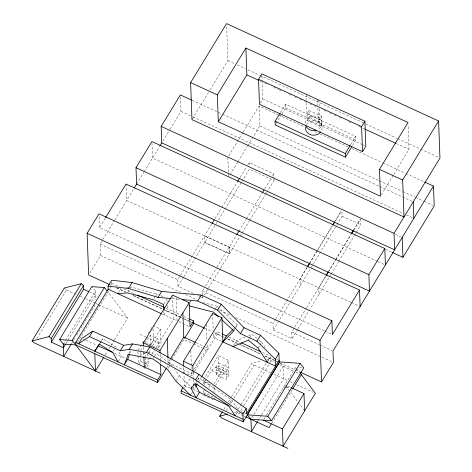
<?xml version="1.0" encoding="UTF-8"?>
<svg xmlns="http://www.w3.org/2000/svg" width="472" height="472" viewBox="0 0 472 472"><rect width="100%" height="100%" fill="white"/><g stroke="black" fill="none" stroke-linecap="round" stroke-linejoin="round"><path stroke-width="0.35" stroke-dasharray="2.36 1.77" d="M129.77 353.493L130.95 350.236M140.674 350.619L142.573 346.743M148.851 352.791L150.757 348.92M307.142 267.282L299.974 279.176L300.216 285.749L291.094 300.723M309.402 263.523L332.141 225.781M334.335 222.135L341.079 210.937M300.216 285.749L310.871 268.061M311.249 267.429L312.771 264.904M313.154 264.273L336.365 225.74M336.743 225.109L342.07 216.264L341.858 210.418M325.898 275.872L318.771 287.708L319.013 294.28L309.874 309.278M328.152 272.137L335.291 260.284M335.663 259.659L350.885 234.389M353.457 230.124L360.201 218.925M319.013 294.28L329.285 277.223M329.662 276.592L330.807 274.698M331.185 274.067L338.418 262.066M338.796 261.435L354.018 236.165M354.395 235.534L355.917 233.003M356.301 232.371L360.868 224.796L360.679 219.681M324.352 330.878L99.498 227.598L105.185 218.265M36.887 338.507L66.475 289.944L64.292 288.032M89.792 273.093L100.518 255.488L100.099 244.053L102.377 240.319M102.754 239.699L114.507 220.412M114.885 219.787L133.918 188.552M136.597 184.157L143.801 172.333M144.184 171.708L159.542 146.503M162.887 141.016L169.66 129.888M170.038 129.275L180.959 111.357L180.381 95.615M192.334 119.021L209.597 90.695M209.975 90.064L227.917 60.622L226.613 25.051M63.283 344.053L65.177 340.943M65.555 340.318L95.527 291.13L91.822 286.651M66.074 343.368L67.59 340.878M67.968 340.259L95.663 294.805L89.951 292.18M71.325 343.97L73.219 340.855M73.597 340.229L74.735 338.365M76.635 335.25L95.226 304.741M77.349 342.466L109.964 288.941M110.348 288.309L111.115 287.053M118.566 292.481L121.092 288.339M127.711 292.292L129.877 288.746M130.237 288.156L130.956 286.97L158.108 294.422M99.81 343.616L100.914 341.805M101.279 341.203L102.754 338.784L115.982 346.967L116.702 348.236M105.315 354.802L107.215 351.687M109.115 348.572L110.631 346.082M111.008 345.463L114.041 340.477M114.425 339.858L127.7 318.063L108.076 292.032M260.196 103.108L262.768 98.896L262.143 81.969M242.868 132.65L227.828 157.335L228.507 175.82M243.245 132.03L259.11 105.999L277.813 114.59M113.404 351.197L115.245 348.177M153.919 298.552L155.359 296.186M155.719 295.596L156.804 293.82M230.088 174.734L237.717 162.215M238.094 161.589L247.251 146.568M247.629 145.942L259.836 125.906L259.11 105.999M118.419 361.304L121.363 356.472L118.136 350.767M128.844 353.156L130.313 350.743M193.337 293.342L178.009 286.297L177.767 279.725L180.056 275.967M180.44 275.335L211.639 224.141M215.025 218.583L221.468 208.005M221.846 207.379L237.209 182.174M240.177 177.301L246.602 166.752M247.706 164.946L249.151 162.569L273.807 173.897L273.972 178.28M280.327 112.69L285.56 104.094L355.746 136.331L355.882 139.977L352.513 145.506M163.99 303.938L167.235 298.617L167.336 301.372M143.494 341.079L137.824 350.377L138.007 355.339M148.403 333.02L151.801 327.444M275.972 123.699L281.583 114.495M281.955 113.882L285.696 107.74L285.56 104.094M178.009 286.297L183.354 277.524M183.738 276.899L215.81 224.253M216.194 223.628L216.955 222.377M218.483 219.869L241.381 182.298M241.758 181.673L249.393 169.147L274.049 180.469L267.193 191.726M140.349 355.965L142.19 352.944M138.709 364.714L140.727 361.399L140.591 357.782M150.662 345.162L160.48 329.049L153.559 325.869M144.279 366.998L148.875 359.446M149.258 358.82L151.176 355.676M151.559 355.044L154.244 350.643M156.161 347.492L173.413 319.184L172.581 296.505M146.928 367.074L148.273 364.868L148.06 359.074M160.48 329.049L161.029 343.94L158.285 348.436L157.937 338.872L150.385 335.403L144.792 342.224M153.306 358.372L154.415 356.561M154.781 355.959L156.25 353.54L170.84 363.995L172.109 365.753M189.892 302.605L190.611 301.425M308.965 110.477L306.977 113.734L319.656 119.563L321.644 116.301L308.965 110.477L309.207 117.174L307.219 120.437L319.904 126.26L321.892 122.997L309.207 117.174L307.532 118.389L305.502 121.717A8.307 7.257 -2.1 0 0 305.29 123.605M202.559 294.705L202.423 291.053L203.951 288.545M205.479 286.038L216.559 267.854M216.937 267.229L236.313 235.434M238.92 231.15L246.124 219.327M246.508 218.707L261.866 193.502M264.833 188.623L271.264 178.074M272.362 176.268L273.807 173.897M201.332 297.012L202.665 297.625L203.81 295.743M204.193 295.118L220.235 268.786M220.619 268.161L239.758 236.755M240.136 236.13L241.658 233.628M242.042 233.003L249.281 221.12M249.664 220.495L265.288 194.853M265.665 194.228L266.81 192.352M192.375 372.266L191.614 373.517L168.15 362.738L170.056 359.611M166.728 367.694L168.238 365.216M169 363.965L171.289 360.213M171.666 359.587L183.868 339.569L192.995 343.758M168.262 368.219L170.103 365.198M214.135 310.906L214.854 309.726M215.22 309.136L217.02 306.175L218.093 307.166M176.345 380.55L179.289 375.718L174.64 369.269M183.632 386.621L184.369 385.412L183.974 374.62M194.281 369.139L207.243 347.87L205.285 346.967M221.51 341.28L213.497 337.598L217.102 331.686L221.775 333.834M184.54 387.754L190.953 377.234M183.23 372.101L191.703 375.995L194.375 371.617M194.753 370.992L217.197 334.164L217.102 331.686M193.213 384.591L195.85 381.217M195.98 382.934L197.455 380.515M197.821 379.913L198.924 378.101L231.498 399.855L237.652 409.041M198.83 392.055L193.709 389.701L195.243 387.188M198.311 382.155L200.995 377.748M191.296 394.002L193.137 390.981M203.29 383.931L203.161 380.385L218.27 355.593L228.418 360.254L228.69 367.7L226.076 371.989L215.928 367.328L215.91 366.909L226.058 371.576L226.076 371.989M233.876 330.907L234.956 329.132M235.316 328.541L237.481 324.996L218.636 307.661M204.718 385.046L204.606 382.102L211.68 370.496L215.91 366.909M350.513 144.928L355.746 136.331M215.928 367.328L218.542 363.033L218.27 355.593M216.028 370.131L218.642 365.841L228.796 370.502L228.961 375.14L226.348 379.435L216.2 374.774L216.028 370.131L226.177 374.797L226.348 379.435M233.74 345.38L236.625 340.648L245.9 336.796M204.034 394.739L205.013 393.135L204.877 389.453M216.2 374.774L218.813 370.479L218.642 365.841M208.978 387.364L210.081 385.553M214.064 383.807L228.418 360.254M215.503 385.541L221.828 375.157L226.058 371.576M226.177 374.797L228.796 370.502M248.266 340.235L249.346 338.459M249.706 337.869L251.865 334.318L257.34 338.707M214.182 399.401L215.161 397.796L205.013 393.135M297.69 329.273L291.979 338.648L273.229 330.034L272.993 323.462L275.27 319.721M275.654 319.096L307.207 267.311M309.49 263.565L316.694 251.741M317.072 251.116L332.43 225.911M335.403 221.038L341.828 210.488M258.113 348.129L259.553 345.764M259.913 345.174L261.712 342.218L257.883 339.144M223.875 409.324L226.153 405.59M228.43 401.849L231.085 397.495M231.463 396.869L251.948 363.245L261.152 360.885M273.229 330.034L290.717 301.342M229.657 402.876L231.498 399.855M226.442 410.611L228.336 407.501M230.613 403.761L233.646 398.781M234.029 398.161L254.137 365.157L251.948 363.245M234.566 412.363L236.69 411.814L237.829 409.95M238.207 409.324L240.862 404.964M241.239 404.345L267.417 361.381M267.801 360.761L268.94 358.891L271.123 360.803L274.297 362.26M267.441 362.378L270.686 357.05M235.9 414.493L237.74 411.472M243.322 415.767L238.873 413.726L240.39 411.236M240.773 410.616L243.428 406.256M243.806 405.631L269.984 362.673M270.362 362.048L271.123 360.803M291.979 338.648L291.737 332.076L306.204 308.328M306.588 307.703L325.963 275.902M328.612 271.553L335.439 260.349M335.816 259.73L351.18 234.525M353.77 230.265L360.578 219.096M298.068 328.648L309.49 309.903M381.217 194.96L393.394 174.97M393.778 174.345L409 149.364L408.091 124.679M251.7 418.021L253.594 414.912M253.977 414.286L283.188 366.343L279.483 361.871M257.842 421.053L261.258 415.448M261.635 414.823L283.642 378.709L283.188 366.343M263.866 419.549L266.137 415.82M266.515 415.201L295.738 367.245M271.736 423.272L292.522 389.158M99.657 343.457L102.754 338.784M189.992 302.003L191.266 300.239M152.344 345.693L157.937 338.872M197.904 379.14L198.924 378.101M233.469 328.99L234.973 327.491M235.475 326.99L237.481 324.996M248.555 335.698L251.865 334.318M266.816 359.434L268.94 358.891M126.567 287.33L129.493 287.094M299.401 367.505L303.791 367.824M283.548 387.246L285.743 387.406M286.48 387.459L291.607 387.831M172.658 298.688L179.679 299.337M147.883 351.988L156.25 353.54M202.948 302.552L217.02 306.175M342.07 216.264L360.868 224.796M350.784 302.239L126.638 200.5L126.065 184.758M351.451 302.54L359.457 306.175M204.748 242.419L229.404 253.741L229.162 247.169L204.506 235.841L204.748 242.419L229.469 253.635L229.227 247.062M227.917 60.622L234.608 63.696M237.28 64.924L245.31 68.611M247.983 69.838L259.358 75.066M260.025 75.373L363.033 122.685M365.712 123.912L397.147 138.349M397.819 138.662L419.891 148.798M420.558 149.105L439.29 157.707M259.594 80.741L261.606 81.662M264.957 83.202L268.303 84.742M273.666 87.202L278.356 89.355M279.023 89.662L281.035 90.589M289.07 94.282L291.082 95.202M294.434 96.742L296.445 97.663M299.791 99.203L301.803 100.129M304.481 101.356L306.493 102.282M309.844 103.816L313.19 105.356M313.862 105.663L315.874 106.589M323.91 110.283L325.922 111.203M329.273 112.743L331.279 113.663M333.964 114.897L335.97 115.823M339.321 117.357L341.333 118.283M348.702 121.67L351.38 122.897M358.749 126.284L362.101 127.823M362.773 128.13L364.113 128.744M396.268 143.517L409 149.364M285.696 107.74L355.882 139.977M262.768 98.896L362.496 144.697M363.163 145.004L364.496 145.618M278.48 114.897L304.54 126.868M314.558 131.47L317.231 132.697M319.904 133.924L347.964 146.816M351.97 148.656L382.037 162.462M382.703 162.769L405.418 173.2M406.085 173.507L424.127 181.797M259.836 125.906L378.756 180.528M379.423 180.835L402.138 191.266M402.811 191.573L414.835 197.101M415.502 197.408L423.52 201.09M424.186 201.397L432.871 205.385M192.08 100.288L221.934 114M222.601 114.307L379.122 186.198M379.795 186.505L412.569 201.556M180.959 111.357L192.263 116.549M192.924 116.85L403.153 213.409M406.492 214.943L413.171 218.011M395.548 234.366L400.87 236.814M385.559 249.352L391.571 252.113M377.423 261.317L152.527 158.02L152.002 143.706M378.09 261.624L385.406 264.981M325.019 331.185L331.71 334.259M100.099 244.053L177.767 279.725M202.423 291.053L272.993 323.462M291.737 332.076L319.013 344.601M319.68 344.908L332.317 350.714M197.998 295.484L200.665 296.705M100.518 255.488L180.156 292.068M185.508 294.528L196.889 299.75M219.639 310.204L231.014 315.426M235.699 317.579L332.064 361.841M160.716 295.62L163.324 296.817M111.787 283.312L119.516 286.864M124.124 288.982L136.166 294.51M165.607 308.033L180.658 314.948M183.903 316.435L189.095 318.818M228.991 337.144L239.935 342.171M262.444 352.507L270.385 356.159M276.663 359.039L277.908 359.611M110.059 284.817L111.398 285.43M116.749 287.89L126.118 292.192M133.482 295.578L162.923 309.101M163.595 309.408L182.334 318.016M183 318.323L191.703 322.317M204.417 328.158L211.775 331.539M214.453 332.766L221.816 336.147M222.483 336.453L224.495 337.38M227.84 338.914L237.876 343.527M238.543 343.834L260.627 353.976M264.644 355.817L277.359 361.658M280.038 362.891L294.758 369.653M295.431 369.959L299.443 371.806M116.537 287.932L125.186 291.902M133.175 295.572L180.416 317.272M181.083 317.579L183.744 318.801M184.41 319.107L193.06 323.078M217.197 334.164L221.864 336.312M227.87 339.067L237.209 343.356M239.882 344.584L260.562 354.083M265.234 356.23L278.58 362.36M279.377 364.596L293.56 371.11M296.156 372.302L299.401 373.789M162.002 313.945L177.053 320.86L176.209 297.867M179 321.751L182.245 323.243M182.894 323.544L189.384 326.524M254.137 365.157L270.527 372.685M273.807 374.196L287.607 380.532M290.25 381.748L293.555 383.264M296.858 384.78L312.718 392.067M196.163 342.778L204.636 346.672M285 384.869L286.964 385.772M287.619 386.072L290.239 387.276M193.644 344.058L202.116 347.952M202.771 348.253L207.332 350.348L207.084 343.48M66.475 289.944L75.656 294.156M80.246 296.268L84.836 298.375M85.491 298.676L95.326 303.195M95.981 303.496L97.964 304.405M98.624 304.711L127.7 318.063M218.542 363.033L228.69 367.7M140.166 334.359L145.494 336.801M146.161 337.108L161.029 343.94M218.813 370.479L228.961 375.14M211.68 370.496L221.828 375.157M145.423 342.513L157.66 348.147M143.5 352.708L147.901 354.732L148.037 358.348M142.857 352.684L145.376 353.841L145.476 356.679M203.161 380.385L208.235 382.715M204.606 382.102L212.217 385.6M140.727 361.399L144.503 363.133M145.128 363.422L148.273 364.868M83.184 338.937L85.131 339.834M85.78 340.129L97.462 345.498M114.72 353.422L125.764 358.496M184.369 385.412L190.375 388.173M229.876 406.315L231.197 406.923M241.121 411.478L243.109 412.392M243.77 412.693L245.759 413.608M143.405 367.576L145.293 368.443M203.709 395.276L210.683 398.48M211.32 398.769L213.22 399.642M243.953 416.062L245.228 416.646M236.69 411.814L238.873 413.726M179.289 375.718L190.535 386.562M191.066 387.069L193.868 389.778M296.599 368.39L299.62 372.396M285.861 386.013L297.614 401.601M298.05 402.185L303.75 409.737M261.712 342.218L265.211 347.557M321.644 116.301L322.063 127.664M318.942 100.093L319.155 105.864M319.261 108.749L319.904 126.26M317.585 99.474L317.798 105.238M317.904 108.123L318.506 124.496M306.263 94.27L306.476 100.04M306.576 102.92L307.219 120.437M273.996 179.012L274.049 180.469M261.93 76.08L262.119 81.231M249.151 162.569L249.257 165.495M212.612 313.455L213.202 329.55M213.368 333.94L213.497 337.598M214.784 387.5L214.972 392.645M213.362 386.462L213.545 391.43M206.382 324.459L206.972 340.554M202.582 295.431L202.665 297.625M203.526 390.309L203.633 393.147M193.083 372.561L193.319 378.957M193.343 379.671L193.579 386.067M193.603 386.774L193.709 389.701M190.782 350.838L191.425 368.396M191.561 372.054L191.703 375.995M183.702 367.346L183.944 373.895M167.489 305.508L167.613 308.953L164.008 314.865L163.884 311.42M167.985 358.348L168.15 362.738M160.15 354.183L160.362 360.042M160.392 360.767L160.498 363.688M153.064 329.126L153.477 340.471L150.739 344.967L150.385 335.403M145.506 357.387L145.842 366.602M143.553 347.185L143.7 351.209M143.748 352.643L143.883 356.23M140.379 351.988L140.567 357.056M138.036 356.047L138.296 363.139M111.746 282.073L111.882 285.79M99.096 216.725L99.498 227.598M95.527 291.13L95.851 299.873M306.44 124.608A8.307 7.257 -2.1 0 1 317.361 121.392A8.307 7.257 -2.1 0 1 321.397 130.762M309.207 117.174A8.307 7.257 -2.1 0 1 320.647 119.41A8.307 7.257 -2.1 0 1 317.969 129.434"/><path stroke-width="0.71" d="M190.558 395.212L175.973 381.152L167.53 369.428L152.94 358.98L128.107 354.366L124.342 364.797L127.652 359.363L129.535 354.147M307.52 266.656L309.402 263.523M332.506 225.173L334.335 222.135M326.276 275.253L328.152 272.137M351.616 233.174L353.08 230.743M109.392 284.51L88.642 274.981L87.114 233.315L98.99 213.822L331.875 320.789L332.382 334.565L359.522 290.02L126.036 184.045L105.563 217.645M134.302 187.927L136.597 184.157L135.995 167.702L151.919 141.565L384.804 248.526L385.406 264.981M159.908 145.895L161.754 142.868L161.153 126.413L180.351 94.901L191.425 99.987M100.235 373.187L34.226 342.867L32.043 340.955L64.292 288.032L81.278 283.678L83.461 285.589L83.597 289.259L51.348 342.188L63.413 347.728L65.691 343.994M438.6 120.991L402.646 179.991L404.008 217.014L191.968 119.622L190.611 82.6L226.56 23.6L438.6 120.991L439.957 158.014L394.037 233.374L394.639 249.83L161.754 142.868M32.043 340.955L49.029 336.601L81.278 283.678M51.348 342.188L51.218 338.512L83.461 285.589M70.942 344.589L63.738 356.419L63.283 344.053L59.572 339.58L91.822 286.651L104.371 287.554L107.15 290.911M217.338 94.878L245.882 48.032L408.014 122.502L379.47 169.348L380.456 196.204L218.324 121.735L217.338 94.878L190.611 82.6M59.572 339.58L72.122 340.477L104.371 287.554M103.799 357.292L95.456 370.986L75.833 344.955L75.738 342.477L108.182 289.23L108.07 286.12L111.675 280.209L132.125 282.569L161.589 291.425L201.296 295.077L221.209 304.222L244.012 327.716L260.544 335.309L278.905 353.304L279.247 362.667L243.198 421.826L181.148 393.323L181.053 390.846L182.894 387.825M218.324 121.735L246.868 74.895L245.882 48.032M92.772 331.155L81.886 338.341L78.576 343.775L89.456 336.589L92.772 331.155L123.635 345.333L132.502 343.929L149.754 346.932L198.901 374.426L246.225 408.604L246.419 413.914L279.153 360.183M108.07 286.12L128.52 288.481L132.125 282.569M258.544 79.296L261.848 73.874L364.909 121.21L365.829 146.231L362.526 151.654L259.464 104.312L258.544 79.296L361.605 126.632L362.526 151.654M97.745 346.395L94.801 351.227L99.439 344.218L112.672 352.401L118.053 361.912M89.456 336.589L120.319 350.767L123.635 345.333M128.52 288.481L157.984 297.342L161.589 291.425M120.319 350.767L129.186 349.363L132.502 343.929M212.011 223.522L214.264 219.828M237.575 181.567L239.422 178.54M351.77 146.733L345.41 157.164L275.223 124.927L275.087 121.28L279.949 113.304M143.5 345.84L143.394 342.855L172.522 295.041L189.148 302.682L190.033 326.819L193.638 320.907L189.744 319.119M129.186 349.363L146.444 352.366L149.754 346.932M160.096 352.714L160.014 350.489L189.148 302.682M236.684 234.826L238.92 231.15M262.231 192.895L264.078 189.862M182.416 299.584L197.691 300.988L201.296 295.077M63.283 344.053L75.833 344.955L157.677 382.55L157.589 380.066L160.899 374.632L160.527 364.419M170.433 358.986L183.773 337.091L182.888 312.948M157.677 382.55L166.35 368.313M184.623 338.324L193.727 323.385L193.638 320.907M183.649 365.894L183.484 361.269L212.612 313.455L221.958 317.75L222.843 341.893L275.554 366.101L275.3 359.216L278.905 353.304M275.3 359.216L256.945 341.226L240.413 333.627L217.604 310.139L221.209 304.222M193.03 371.139L192.824 365.564L221.958 317.75M243.198 421.826L242.909 414.038L195.585 379.86L198.901 374.426M195.001 384.055L199.45 392.338L196.134 397.772L191.001 388.214L191.738 387.005M195.626 386.556L197.16 384.043M201.379 377.122L226.448 335.976L232.967 329.486M361.605 126.632L364.909 121.21M345.41 157.164L345.274 153.518L350.136 145.541M240.413 333.627L244.012 327.716M256.945 341.226L260.544 335.309M307.585 266.686L309.49 263.565M333.167 224.702L334.648 222.277M287.89 448.4L221.887 418.086L219.704 416.174L222.359 411.814M326.341 275.282L328.235 272.173M351.917 233.31L353.392 230.885M242.909 414.038L246.225 408.604M247.234 414.794L279.483 361.871L300.086 363.346L303.791 367.824L271.548 420.747L250.939 419.272L247.234 414.794L267.836 416.274L271.548 420.747M257.464 421.673L251.393 431.638L250.939 419.272M267.836 416.274L300.086 363.346M300.115 372.113L321.526 381.948L319.998 340.277L331.875 320.789M271.359 423.891L269.093 427.608L245.859 416.935M292.905 388.527L301.342 374.685M136.597 184.157L369.482 291.118L368.88 274.663L384.804 248.526M300.05 372.968L315.361 393.282L283.111 446.205L282.48 428.889L303.986 393.589L291.548 387.878M424.794 182.103L433.479 186.092L332.984 351.021L333.403 362.455L321.526 381.948M392.244 252.42L402.929 257.328L434.211 205.998L433.479 186.092M98.5 345.209L99.273 344.041M191.001 388.214L195.614 383.535L228.188 405.295L235.162 415.696M222.843 341.893L233.876 330.907L222.041 320.022M233.02 346.566L248.266 340.235L258.113 348.129L267.441 362.378M219.704 416.174L227.486 414.174M117.847 293.667L127.351 292.888L153.199 299.738L163.631 304.528L163.831 310.045M157.984 297.342L171.188 298.552M189.266 305.868L213.415 312.092L218.265 316.547M246.868 74.895L258.927 80.435M364.779 129.051L395.601 143.211M275.087 121.28L345.274 153.518M379.47 169.348L402.646 179.991M161.153 126.413L394.037 233.374M135.995 167.702L368.88 274.663M87.114 233.315L319.998 340.277M197.691 300.988L217.604 310.139M137.505 295.124L164.268 307.419M222.442 334.135L226.448 335.976M241.257 342.778L260.455 351.599M193.042 322.931L204.417 328.158M108.182 289.23L161.335 313.638M83.597 289.259L88.677 291.596M183.773 337.091L195.508 342.477M143.394 342.855L160.014 350.489M183.484 361.269L192.824 365.564M263.488 420.168L282.48 428.889M98.111 345.793L112.725 352.507M127.652 359.363L160.899 374.632M199.45 392.338L229.215 406.008M75.738 342.477L157.589 380.066M181.053 390.846L243.104 419.348M146.444 352.366L195.585 379.86M49.029 336.601L51.218 338.512M72.122 340.477L75.833 344.955M413.236 201.868L413.838 218.318M402.203 237.422L402.929 257.328M359.522 290.02L360.124 306.476M303.986 393.589L304.623 410.9M167.265 338.595L167.961 357.617M143.907 356.95L144.279 366.998M94.819 353.675L95.456 370.986M320.712 131.877A8.307 7.257 -2.1 0 1 310.83 134.785A8.307 7.257 -2.1 0 1 305.537 127.009M315.992 130.231A8.307 7.257 -2.1 0 1 305.638 125.475"/></g></svg>
